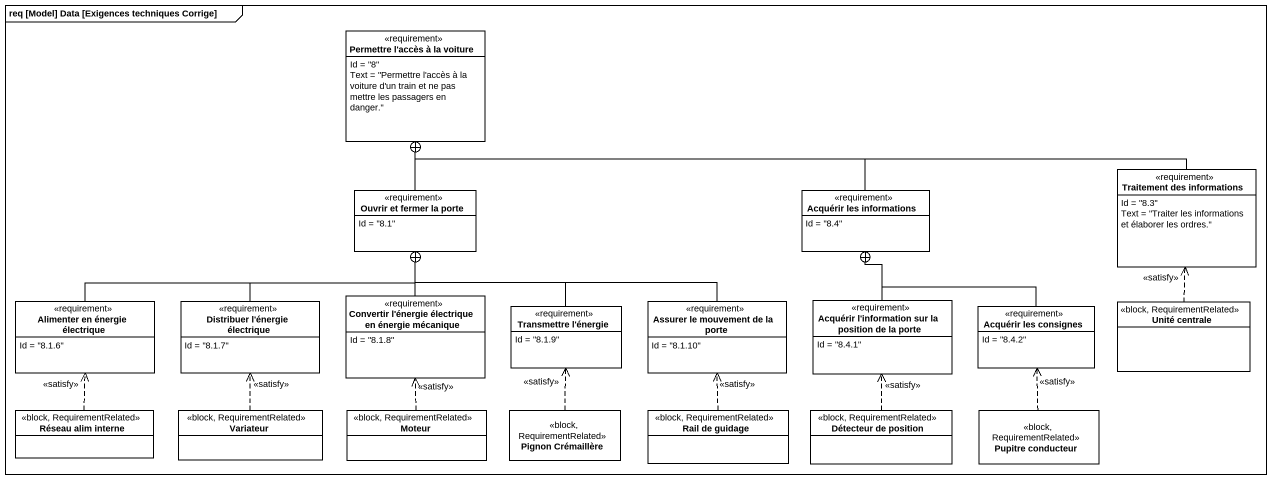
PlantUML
@startuml
mainframe req [Model] Data [Exigences techniques Corrige]
hide circle
hide empty members
class "Permettre l'accès à la voiture" as Permettre_l_accès_à_la <<requirement>> {
  Id = "8"
  Text = "Permettre l'accès à la voiture d'un train et ne pas mettre les passagers en danger."
}
class "Ouvrir et fermer la porte" as Ouvrir_et_fermer_la_porte <<requirement>> {
  Id = "8.1"
}
class "Acquérir les informations" as Acquérir_les_informations <<requirement>> {
  Id = "8.4"
}
class "Traitement des informations" as Traitement_des_informations <<requirement>> {
  Id = "8.3"
  Text = "Traiter les informations et élaborer les ordres."
}
class "Alimenter en énergie électrique" as Alimenter_en_énergie <<requirement>> {
  Id = "8.1.6"
}
class "Distribuer l'énergie électrique" as Distribuer_l_énergie <<requirement>> {
  Id = "8.1.7"
}
class "Convertir l'énergie électrique en énergie mécanique" as Convertir_l_énergie <<requirement>> {
  Id = "8.1.8"
}
class "Transmettre l'énergie" as Transmettre_l_énergie <<requirement>> {
  Id = "8.1.9"
}
class "Assurer le mouvement de la porte" as Assurer_le_mouvement_de_la <<requirement>> {
  Id = "8.1.10"
}
class "Acquérir l'information sur la position de la porte" as Acquérir_l_information_sur <<requirement>> {
  Id = "8.4.1"
}
class "Acquérir les consignes" as Acquérir_les_consignes <<requirement>> {
  Id = "8.4.2"
}
class "Unité centrale" as Unité_centrale <<block, RequirementRelated>>
class "Réseau alim interne" as Réseau_alim_interne <<block, RequirementRelated>>
class Variateur <<block, RequirementRelated>>
class Moteur <<block, RequirementRelated>>
class "Pignon Crémaillère" as Pignon_Crémaillère <<block, RequirementRelated>>
class "Rail de guidage" as Rail_de_guidage <<block, RequirementRelated>>
class "Détecteur de position" as Détecteur_de_position <<block, RequirementRelated>>
class "Pupitre conducteur" as Pupitre_conducteur <<block, RequirementRelated>>
Ouvrir_et_fermer_la_porte -up-+ Permettre_l_accès_à_la
Acquérir_les_informations -left-+ Permettre_l_accès_à_la
Traitement_des_informations -left-+ Permettre_l_accès_à_la
Alimenter_en_énergie -right-+ Ouvrir_et_fermer_la_porte
Distribuer_l_énergie -up-+ Ouvrir_et_fermer_la_porte
Convertir_l_énergie -up-+ Ouvrir_et_fermer_la_porte
Transmettre_l_énergie -up-+ Ouvrir_et_fermer_la_porte
Assurer_le_mouvement_de_la -left-+ Ouvrir_et_fermer_la_porte
Acquérir_l_information_sur -up-+ Acquérir_les_informations
Acquérir_les_consignes -up-+ Acquérir_les_informations
Unité_centrale .up.> Traitement_des_informations : <<satisfy>>
Réseau_alim_interne .up.> Alimenter_en_énergie : <<satisfy>>
Variateur .up.> Distribuer_l_énergie : <<satisfy>>
Moteur .up.> Convertir_l_énergie : <<satisfy>>
Pignon_Crémaillère .up.> Transmettre_l_énergie : <<satisfy>>
Rail_de_guidage .up.> Assurer_le_mouvement_de_la : <<satisfy>>
Détecteur_de_position .up.> Acquérir_l_information_sur : <<satisfy>>
Pupitre_conducteur .up.> Acquérir_les_consignes : <<satisfy>>
@enduml
